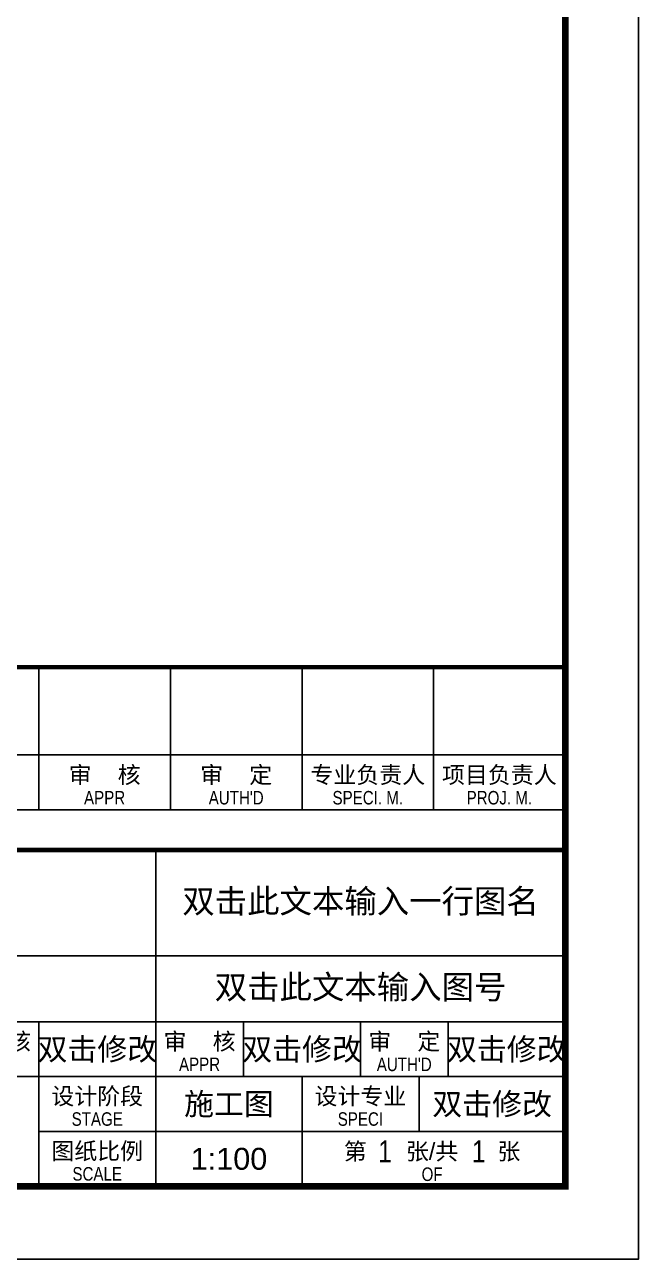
# Model space of a CAD drawing. Header units: millimetres. Extents: x -13522 to 160130, y -106845 to 23204.
# Drawn here: x 97367 to 105761, y -59400 to -42509 of the extents above; entities that cross this region are included whole.
import ezdxf
from ezdxf.enums import TextEntityAlignment as Align

# ---------------------------------------------------------------- set-up
doc = ezdxf.new("R2010")
doc.units = ezdxf.units.MM
doc.layers.add('0DataFlow-NsTitanTitle', color=8, linetype='Continuous')
doc.styles.add('TitleText', font='arial.ttf')

# ---------------------------------------------------------------- blocks, each defined once
blk = doc.blocks.new('titletext')
at = {"style": 'TitleText'}
for s, height, p in [('工程总称', 2.55, (-168.2, 38)), ('单项名称', 2.55, (-168.2, 26.71)), ('项目负责人', 2.3, (-171.41, 17.97)), ('专业负责人', 2.3, (-137.41, 17.97)), ('设    计', 2.3, (-106.02, 17.97)), ('校    核', 2.3, (-78.02, 17.97)), ('审    核', 2.3, (-50.02, 17.97)), ('审    定', 2.3, (-22.02, 17.97)), ('设计阶段', 2.3, (-64.02, 10.48)), ('设计专业', 2.3, (-28.02, 10.48)), ('图纸比例', 2.3, (-64.02, 2.98)), ('第      张/共      张', 2.3, (-18.21, 2.94))]:
    blk.add_text(s, height=height, dxfattribs=at).set_placement(p, align=Align.BOTTOM_CENTER)
at = {"style": 'TitleText', "width": 0.8}
for s, p in [('PROJECT', (-168.2, 35.22)), ('UNIT&WORK AREA', (-168.2, 23.93)), ('PROJ. M.', (-171.41, 15.19)), ('SPECI. M.', (-137.41, 15.19)), ('MADE', (-106.02, 15.19)), ('CHKD', (-78.02, 15.19)), ('APPR', (-50.02, 15.19)), ("AUTH'D", (-22.02, 15.19)), ('STAGE', (-64.02, 7.71)), ('SPECI', (-28.02, 7.71)), ('SCALE', (-64.02, 0.21)), ('OF', (-18.21, 0.16))]:
    blk.add_text(s, height=1.85, dxfattribs=at).set_placement(p, align=Align.BOTTOM_CENTER)
blk = doc.blocks.new('title.2017')
for p, q in [((-180, 46), (0, 46)), ((-56, 46), (-56, 0)), ((0, 31.5), (-180, 31.5)), ((0, 22.5), (-180, 22.5)), ((-72, 0), (-72, 22.5)), ((-44, 15), (-44, 22.5)), ((-28, 15), (-28, 22.5)), ((-16, 15), (-16, 22.5)), ((0, 15), (-180, 15)), ((-36, 0), (-36, 15)), ((-20, 7.5), (-20, 15)), ((-72, 7.5), (0, 7.5))]:
    blk.add_line(p, q)
at = {"const_width": 0.6}
blk.add_lwpolyline([(-180, 0), (-180, 46), (0, 46)], dxfattribs=at)
blk.add_blockref('titletext', (0, 0))
at = {"style": 'TitleText'}
for tag, height, p in [('PROJECT2L1', 3.25, (-106, 42)), ('DwgNAME2L1', 3.25, (-28, 42)), ('PROJECT1', 3.25, (-106, 39)), ('DwgNAME1', 3.25, (-28, 39)), ('PROJECT2L2', 3.25, (-106, 36)), ('DwgNAME2L2', 3.25, (-28, 36)), ('UNITNAME', 3.25, (-106, 27.25)), ('DwgNo', 3.25, (-28, 27.25)), ('ProjM', 3, (-154.5, 18.75)), ('SpeciM', 3, (-120.5, 18.75)), ('Made', 3, (-92, 18.75)), ('Chkd', 3, (-64, 18.75)), ('AuthD', 3, (-8, 18.75)), ('Appr', 3, (-36, 18.75)), ('Stage', 3, (-46, 11.25)), ('Speci', 3, (-10, 11.25)), ('Scale', 3, (-46, 3.75))]:
    blk.add_attdef(tag, text='', height=height, dxfattribs=at).set_placement(p, align=Align.MIDDLE_CENTER)
at = {"style": 'TitleText', "width": 0.8}
for tag, p in [('P', (-24.65, 4.77)), ('PT', (-11.83, 4.77))]:
    blk.add_attdef(tag, text='', height=3, dxfattribs=at).set_placement(p, align=Align.MIDDLE_CENTER)
blk = doc.blocks.new('RevText')
at = {"style": 'TitleText'}
for s, p in [('版次', (-174.5, 8.44)), ('说       明', (-139.97, 8.44)), ('设    计', (-99.01, 8.44)), ('校    核', (-81.01, 8.44)), ('审    核', (-63.01, 8.44)), ('审    定', (-45.01, 8.44)), ('专业负责人', (-27.01, 8.44)), ('项目负责人', (-9.01, 8.44)), ('版次/', (-93.55, 0.97))]:
    blk.add_text(s, height=2.3, dxfattribs=at).set_placement(p, align=Align.BOTTOM_CENTER)
at = {"style": 'TitleText', "width": 0.8}
for s, p in [('REV.', (-174.5, 5.67)), ('DESCRIPTION', (-139.97, 5.67)), ('MADE', (-99.01, 5.67)), ('CHKD', (-81.01, 5.67)), ('APPR', (-63.01, 5.67)), ("AUTH'D", (-45.01, 5.67)), ('SPECI. M.', (-27.01, 5.67)), ('PROJ. M.', (-9.01, 5.67)), ('REVISIONS', (-84.14, 0.87))]:
    blk.add_text(s, height=1.85, dxfattribs=at).set_placement(p, align=Align.BOTTOM_CENTER)
blk = doc.blocks.new('revisions.2017')
for p, q in [((-169.5, 5.5), (-169.5, 25)), ((-108, 25), (-108, 5.5)), ((-90, 25), (-90, 5.5)), ((-72, 25), (-72, 5.5)), ((-54, 25), (-54, 5.5)), ((-36, 25), (-36, 5.5)), ((-18, 25), (-18, 5.5)), ((-180, 13), (0, 13)), ((-180, 5.5), (0, 5.5))]:
    blk.add_line(p, q)
at = {"const_width": 0.6}
blk.add_lwpolyline([(0, 25), (-180, 25), (-180, 0)], dxfattribs=at)
blk.add_lwpolyline([(-171.5, 16.77), (-174.5, 21.96), (-177.5, 16.77)], close=True)
blk.add_blockref('RevText', (0, 0))
at = {"style": 'TitleText'}
for tag, p in [('Description1L1', (-138.75, 20.75)), ('Description1', (-138.75, 18.75)), ('Description1L2', (-138.75, 16.75))]:
    blk.add_attdef(tag, text='', height=3, dxfattribs=at).set_placement(p, align=Align.MIDDLE)
at = {"style": 'TitleText', "width": 0.8}
blk.add_attdef('Ver1', text='', height=2.85, dxfattribs=at).set_placement((-174.5, 18.58), align=Align.MIDDLE)
blk = doc.blocks.new('NsCAH-DrawFrame')
blk.add_lwpolyline([(-83100, -1000), (1000, -1000), (1000, 58400), (-83100, 58400)], close=True)
at = {"const_width": 90}
blk.add_lwpolyline([(-80600, 0), (0, 0), (0, 57400), (-80600, 57400)], close=True, dxfattribs=at)

msp = doc.modelspace()

# ---------------------------------------------------------------- block references
at = {"layer": '0DataFlow-NsTitanTitle'}
msp.add_blockref('NsCAH-DrawFrame', (104761, -58400), dxfattribs=at)
at = {"layer": '0DataFlow-NsTitanTitle', "xscale": 100, "yscale": 100, "zscale": 100}
msp.add_blockref('revisions.2017', (104761, -53800), dxfattribs=at).add_auto_attribs({'Ver1': '1', 'Description1': '双击此文本修改版本说明'})
at = {"layer": '0DataFlow-NsTitanTitle'}
ref = msp.add_blockref('title.2017', (104761, -58400), dxfattribs=dict(at, xscale=100, yscale=100, zscale=100))
ref.add_attrib('DwgNAME1', '双击此文本输入一行图名', dxfattribs={"layer": '0', "height": 325, "style": 'TitleText'}).set_placement((101961, -54500), align=Align.MIDDLE_CENTER)
ref.add_attrib('DwgNo', '双击此文本输入图号', dxfattribs={"layer": '0', "height": 325, "style": 'TitleText'}).set_placement((101961, -55675), align=Align.MIDDLE_CENTER)
ref.add_attrib('Chkd', '双击修改', dxfattribs={"layer": '0', "height": 300, "style": 'TitleText'}).set_placement((98361, -56525), align=Align.MIDDLE_CENTER)
ref.add_attrib('Appr', '双击修改', dxfattribs={"layer": '0', "height": 300, "style": 'TitleText'}).set_placement((101161, -56525), align=Align.MIDDLE_CENTER)
ref.add_attrib('AuthD', '双击修改', dxfattribs={"layer": '0', "height": 300, "style": 'TitleText'}).set_placement((103961, -56525), align=Align.MIDDLE_CENTER)
ref.add_attrib('Stage', '施工图', dxfattribs={"layer": '0', "height": 300, "style": 'TitleText'}).set_placement((100161, -57275), align=Align.MIDDLE_CENTER)
ref.add_attrib('Speci', '双击修改', dxfattribs={"layer": '0', "height": 300, "style": 'TitleText'}).set_placement((103761, -57275), align=Align.MIDDLE_CENTER)
ref.add_attrib('Scale', '1:100', dxfattribs={"layer": '0', "height": 300, "style": 'TitleText'}).set_placement((100161, -58025), align=Align.MIDDLE_CENTER)
ref.add_attrib('PT', '1', dxfattribs={"layer": '0', "height": 300, "style": 'TitleText', "width": 0.8}).set_placement((103578, -57923), align=Align.MIDDLE_CENTER)
ref.add_attrib('P', '1', dxfattribs={"layer": '0', "height": 300, "style": 'TitleText', "width": 0.8}).set_placement((102295, -57923), align=Align.MIDDLE_CENTER)

doc.saveas('drawing.dxf')
